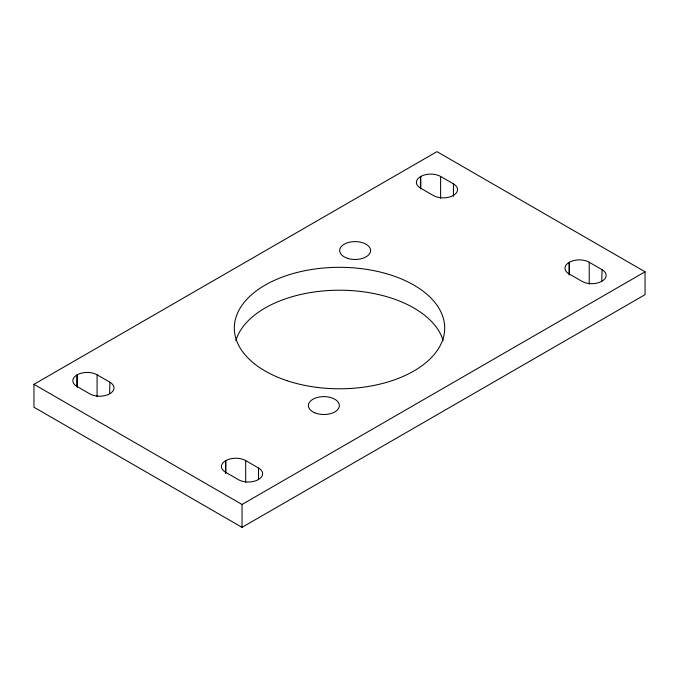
<?xml version="1.0" encoding="UTF-8"?>
<svg xmlns="http://www.w3.org/2000/svg" width="679" height="679" viewBox="0 0 679 679"><rect width="100%" height="100%" fill="white"/><g stroke="black" fill="none" stroke-linecap="round" stroke-linejoin="round"><path stroke-width="1.02" d="M33.95 384.322L436.962 151.646L645.05 271.787L645.05 294.678L242.038 527.354L33.95 407.213L33.95 384.322L242.038 504.463L645.05 271.787M76.939 374.986L77.253 374.8A14.021 8.097 0 0 1 97.08 374.8L109.913 382.218L109.599 393.845A14.021 8.097 0 0 1 89.772 393.845L76.939 386.436L76.939 374.986A14.021 8.097 0 0 0 76.939 386.436M453.453 183.873A14.021 8.097 0 0 1 453.453 195.323L453.131 195.501A14.021 8.097 0 0 1 433.312 195.501L420.471 188.091A14.021 8.097 0 0 1 420.471 176.65L420.793 176.464A14.021 8.097 0 0 1 440.612 176.464L453.453 183.873L453.453 196.358M225.547 460.786L225.869 460.6A14.021 8.097 0 0 1 245.688 460.6L258.529 468.018A14.021 8.097 0 0 1 258.529 479.459L258.207 479.646A14.021 8.097 0 0 1 238.388 479.646L225.547 472.236A14.021 8.097 0 0 1 225.547 460.786L225.547 473.271M569.087 262.45L569.401 262.264A14.021 8.097 0 0 1 589.228 262.264L602.061 269.673L601.747 281.301A14.021 8.097 0 0 1 581.92 281.301L569.087 273.892A14.021 8.097 0 0 1 569.087 262.45L569.087 274.936M589.228 262.264L589.228 284.119M569.401 262.264L569.401 274.749M440.612 176.464L440.612 198.319M420.793 176.464L420.793 188.949M420.471 176.65L420.471 188.091M258.529 468.018L258.529 479.459M245.688 460.6L245.688 482.455M242.038 504.463L242.038 527.354M225.869 460.6L225.869 473.093M97.08 374.8L97.08 396.655M77.253 374.8L77.253 387.293M235.842 340.586A105.194 60.737 0 0 1 339.5 290.213A105.194 60.737 0 0 1 443.158 340.586M602.061 269.673A14.021 8.097 0 0 1 602.061 281.123M109.913 382.218A14.021 8.097 0 0 1 109.913 393.659M286.903 380.647A105.194 60.737 0 0 0 444.694 328.05A105.194 60.737 0 0 0 286.903 275.453A105.194 60.737 0 0 0 286.903 380.647M347.385 258.275A15.473 8.937 0 0 0 370.598 250.543A15.473 8.937 0 0 0 347.385 242.802A15.473 8.937 0 0 0 347.385 258.275M314.793 412.807A15.473 8.937 0 0 0 339.271 406.492A15.473 8.937 0 0 0 317.568 397.41A15.473 8.937 0 0 0 314.793 412.807"/></g></svg>
